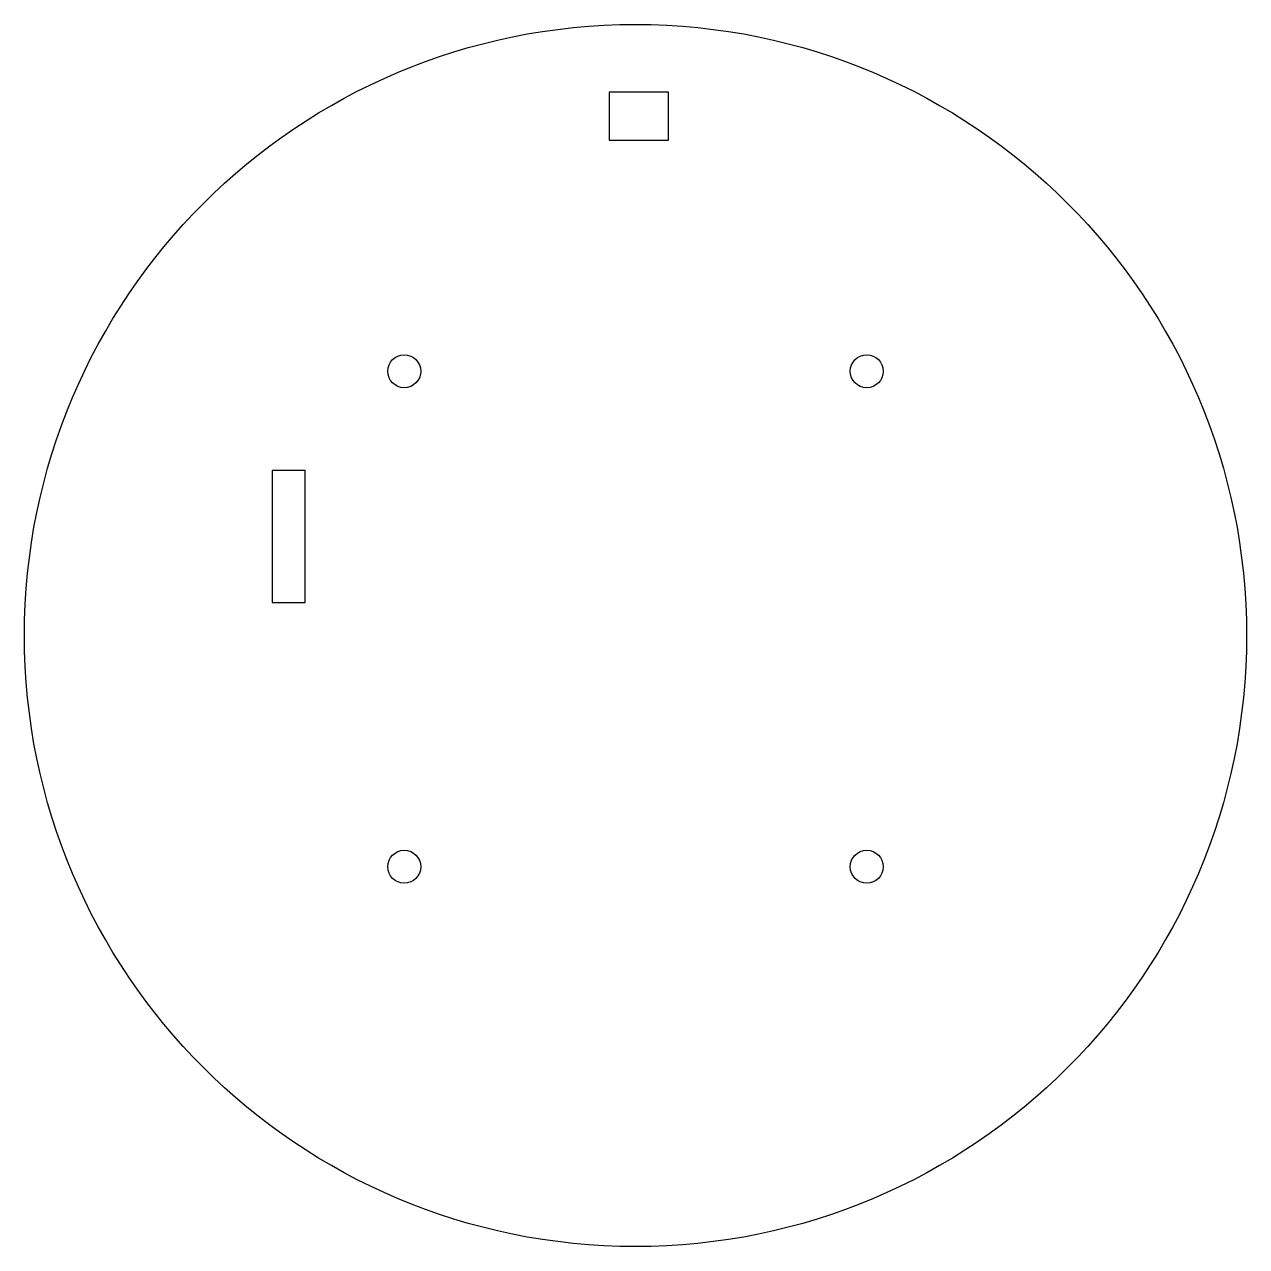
# Model space of a CAD drawing. Header units: millimetres. Extents: x -185 to 185, y -185 to 185.
import ezdxf

# ---------------------------------------------------------------- set-up
doc = ezdxf.new("R2010")
doc.units = ezdxf.units.MM
doc.layers.get('0').update_dxf_attribs({"linetype": 'CONTINUOUS'})

msp = doc.modelspace()

# ---------------------------------------------------------------- linework, layer by layer
for points in [[(-8.02, 164.49), (-8.02, 150), (10, 150), (10, 164.49)], [(-110, 50), (-110, 10), (-100, 10), (-100, 50)]]:
    msp.add_lwpolyline(points, close=True)
for centre, radius in [((0, 0), 185), ((-70, 80), 5), ((70, 80), 5), ((-70, -70), 5), ((70, -70), 5)]:
    msp.add_circle(centre, radius)

doc.saveas('drawing.dxf')
